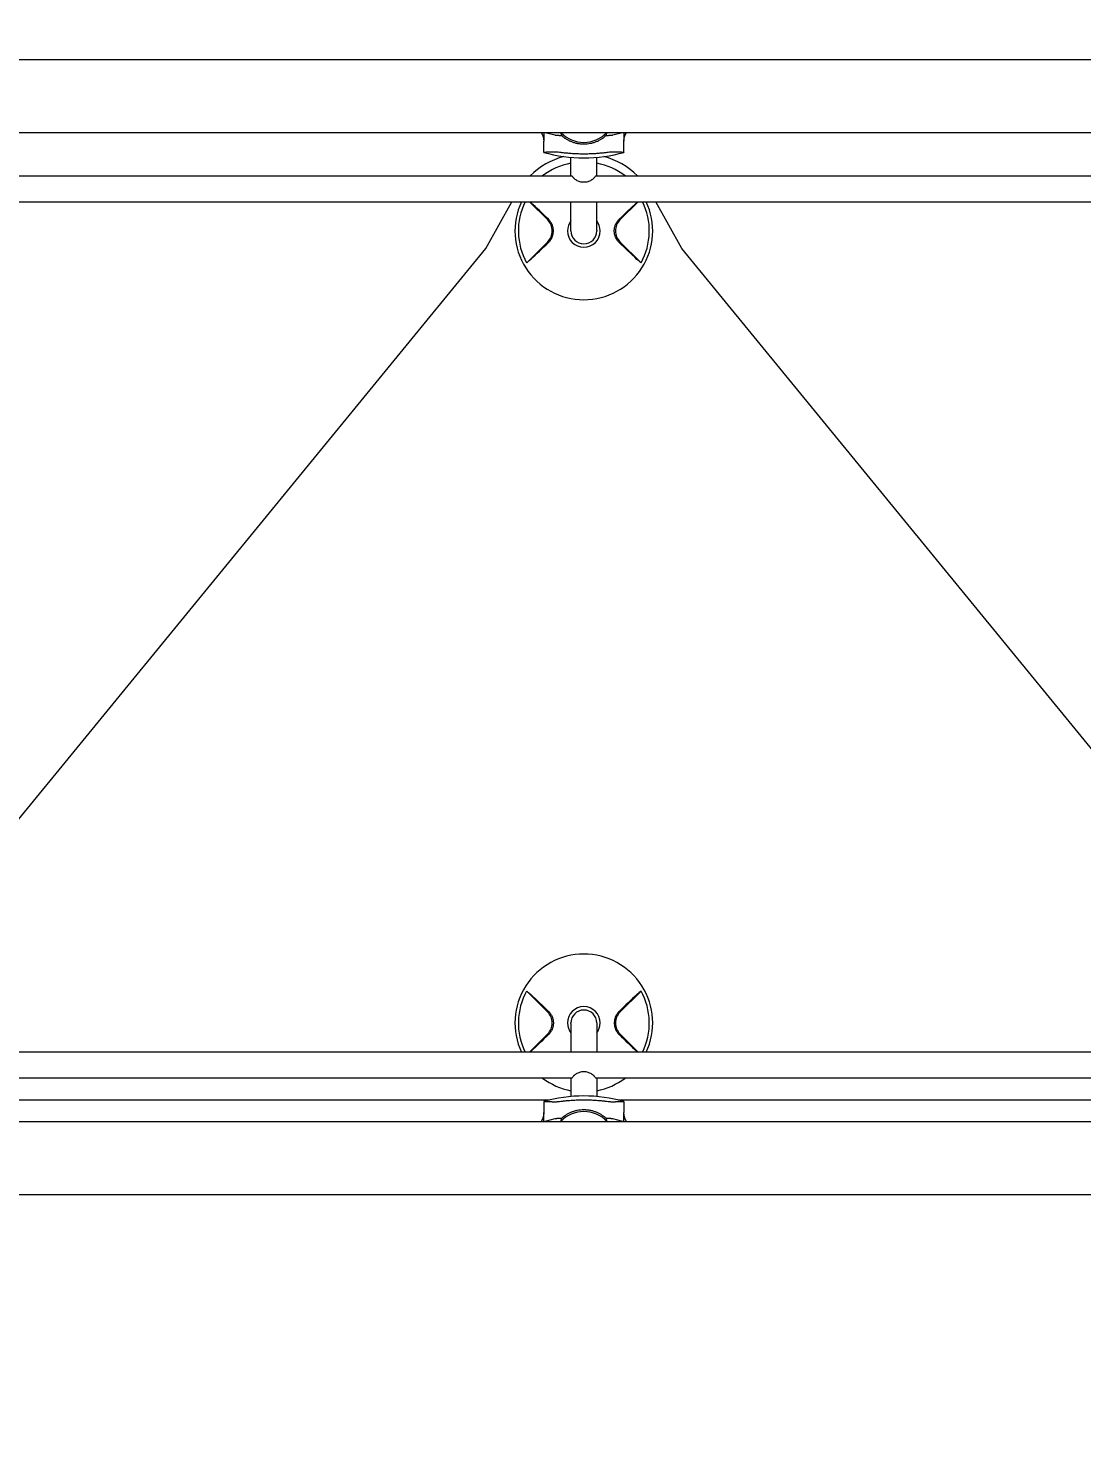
# Model space of a CAD drawing. Extents: x -6675 to 8473, y -8565 to 9458.
# Drawn here: x 1657 to 2307, y 1495 to 2369 of the extents above; entities that cross this region are included whole.
import ezdxf

# ---------------------------------------------------------------- set-up
doc = ezdxf.new("R2010")
doc.units = 0
doc.header["$LTSCALE"] = 5
doc.header["$PDMODE"] = 33
doc.header["$PDSIZE"] = 20
doc.layers.get('Defpoints').update_dxf_attribs({"linetype": 'CONTINUOUS'})
doc.layers.add('Lg_dim', color=7, linetype='CONTINUOUS')
doc.layers.add('Lg_prod', color=40, linetype='CONTINUOUS')
doc.styles.add('LG1', font='arial.ttf', dxfattribs={"height": 185})
doc.dimstyles.new('LG_DIM', dxfattribs={"dimtxt": 185, "dimasz": 120, "dimexe": 50, "dimexo": 1, "dimgap": 50, "dimtad": 0, "dimtih": 1, "dimtoh": 1, "dimdec": 0, "dimrnd": 10, "dimdsep": 46, "dimtxsty": 'LG1', "dimcen": 2.5, "dimclrt": 4, "dimadec": 4, "dimazin": 0, "dimtfac": 1, "dimtdec": 1, "dimtmove": 0, "dimatfit": 3, "dimfxl": 1, "dimtolj": 1, "dimtzin": 0, "dimarcsym": 0})

# ---------------------------------------------------------------- blocks, each defined once
blk = doc.blocks.new('*D5')
at = {"layer": 'Defpoints', "color": 0, "transparency": 16777216}
for p in [(3900, 7859.68), (-2500, -5459.68), (7695.79, -5459.68)]:
    blk.add_point(p, dxfattribs=at)
at = {"layer": 'Lg_dim', "color": 0, "lineweight": -2, "transparency": 16777216}
for p, q in [((3901, 7859.68), (7745.79, 7859.68)), ((7695.79, 7739.68), (7695.79, 3779.28)), ((7695.79, -5339.68), (7695.79, 3130.67)), ((-2499, -5459.68), (7745.79, -5459.68))]:
    blk.add_line(p, q, dxfattribs=at)
at = {"layer": 'Lg_dim', "color": 0, "transparency": 16777216}
for points in [[(7675.79, 7739.68), (7715.79, 7739.68), (7695.79, 7859.68)], [(7675.79, -5339.68), (7715.79, -5339.68), (7695.79, -5459.68)]]:
    blk.add_solid(points, dxfattribs=at)
at = {"layer": 'Lg_dim', "color": 4, "transparency": 16777216, "insert": (7695.79, 3454.98), "char_height": 185, "attachment_point": 5, "style": 'LG1'}
blk.add_mtext('\\A1;13320 mm\\P [43\'-8 13/16"]', dxfattribs=at)
blk = doc.blocks.new('*D6')
at = {"layer": 'Defpoints', "color": 0, "transparency": 16777216}
for p in [(3300, 5864.75), (-6041.13, -3464.75), (-3100, -3464.75)]:
    blk.add_point(p, dxfattribs=at)
at = {"layer": 'Lg_dim', "color": 0, "lineweight": -2, "transparency": 16777216}
for p, q in [((3299, 5864.75), (-6091.13, 5864.75)), ((-6041.13, 5744.75), (-6041.13, 2569.99)), ((-6041.13, -3344.75), (-6041.13, 1921.38)), ((-3101, -3464.75), (-6091.13, -3464.75))]:
    blk.add_line(p, q, dxfattribs=at)
at = {"layer": 'Lg_dim', "color": 0, "transparency": 16777216}
for points in [[(-6061.13, 5744.75), (-6021.13, 5744.75), (-6041.13, 5864.75)], [(-6061.13, -3344.75), (-6021.13, -3344.75), (-6041.13, -3464.75)]]:
    blk.add_solid(points, dxfattribs=at)
at = {"layer": 'Lg_dim', "color": 4, "transparency": 16777216, "insert": (-6041.13, 2245.68), "char_height": 185, "attachment_point": 5, "style": 'LG1'}
blk.add_mtext('\\A1;9330 mm\\P [30\'-7 9/16"]', dxfattribs=at)
blk = doc.blocks.new('*D7')
at = {"layer": 'Defpoints', "color": 0, "transparency": 16777216}
for p in [(5382.03, 8873.35), (-4227.53, -147.5), (5382.03, -564.99)]:
    blk.add_point(p, dxfattribs=at)
at = {"layer": 'Lg_dim', "color": 0, "lineweight": -2, "transparency": 16777216}
for p, q in [((-4227.53, -146.5), (-4227.53, 8923.35)), ((5382.03, -563.99), (5382.03, 8923.35)), ((-4107.53, 8873.35), (118.72, 8873.35)), ((5262.03, 8873.35), (1506.78, 8873.35))]:
    blk.add_line(p, q, dxfattribs=at)
at = {"layer": 'Lg_dim', "color": 0, "transparency": 16777216}
for points in [[(-4107.53, 8893.35), (-4107.53, 8853.35), (-4227.53, 8873.35)], [(5262.03, 8893.35), (5262.03, 8853.35), (5382.03, 8873.35)]]:
    blk.add_solid(points, dxfattribs=at)
at = {"layer": 'Lg_dim', "color": 4, "transparency": 16777216, "insert": (812.75, 8873.35), "char_height": 185, "attachment_point": 5, "style": 'LG1'}
blk.add_mtext('\\A1;9610 mm\\P [31\'-6 5/8"]', dxfattribs=at)

msp = doc.modelspace()

# ---------------------------------------------------------------- linework, layer by layer
at = {"layer": 'Lg_prod', "linetype": 'Continuous', "lineweight": 0}
for p, q in [((3153.5, 2350), (805, 2350)), ((3153.5, 2305), (805, 2305)), ((1975.26, 2305), (1975.26, 2299.74)), ((1976.89, 2305), (1982.15, 2303.6)), ((2017.85, 2303.6), (2023.11, 2305)), ((2024.74, 2305), (2024.74, 2299.74)), ((1975.26, 2292.87), (1975.26, 2299.74)), ((1992, 2292.1), (1992, 2292.1)), ((2008, 2299.49), (2008, 2299.5)), ((2008, 2292.1), (2008, 2292.1)), ((2024.74, 2292.87), (2024.74, 2299.74)), ((1992, 2278.43), (1992, 2289.78)), ((2008, 2278.43), (2008, 2289.78)), ((1607.43, 2278.43), (1992.57, 2278.43)), ((2007.43, 2278.43), (2392.57, 2278.43)), ((1196, 2262.43), (2804, 2262.43)), ((1939.47, 2233.64), (1955.63, 2262.43)), ((1966.44, 2262.43), (1977.72, 2251.15)), ((1992, 2244.78), (1992, 2262.43)), ((2008, 2244.78), (2008, 2262.43)), ((2033.56, 2262.43), (2022.28, 2251.15)), ((2060.53, 2233.64), (2044.37, 2262.43)), ((1992, 2244.43), (1992, 2244.78)), ((2008, 2244.78), (2008, 2244.43)), ((1598.63, 1817.3), (1939.47, 2233.64)), ((1977.72, 2237.71), (1964.72, 2224.72)), ((2022.28, 2237.71), (2035.28, 2224.72)), ((2401.37, 1817.3), (2060.53, 2233.64)), ((1977.72, 1762.55), (1964.72, 1775.55)), ((2022.28, 1762.55), (2035.28, 1775.55)), ((1992, 1755.49), (1992, 1755.83)), ((1992, 1755.49), (1992, 1737.83)), ((2008, 1755.83), (2008, 1755.49)), ((2008, 1755.49), (2008, 1737.83)), ((1966.44, 1737.83), (1977.72, 1749.11)), ((2033.56, 1737.83), (2022.28, 1749.11)), ((2804, 1737.83), (1196, 1737.83)), ((1992.57, 1721.83), (1607.43, 1721.83)), ((1992, 1721.83), (1992, 1710.48)), ((2392.57, 1721.83), (2007.43, 1721.83)), ((2008, 1721.83), (2008, 1710.48)), ((1621.16, 1708.33), (1978.84, 1708.33)), ((1975.26, 1707.4), (1975.26, 1700.52)), ((1992, 1708.16), (1992, 1708.16)), ((2008, 1708.16), (2008, 1708.16)), ((2021.16, 1708.33), (2378.84, 1708.33)), ((2024.74, 1707.4), (2024.74, 1700.52)), ((1975.26, 1695), (1975.26, 1700.52)), ((1992, 1700.77), (1992, 1700.77)), ((2024.74, 1695), (2024.74, 1700.52)), ((805, 1695), (3153.5, 1695)), ((1982.15, 1696.66), (1975.9, 1695)), ((2024.1, 1695), (2017.85, 1696.66)), ((805, 1650), (3153.5, 1650))]:
    msp.add_line(p, q, dxfattribs=at)
for centre, radius, start, end in [((2000, 2318.43), 19.4, 223.80811, 270), ((2000, 2318.43), 19.4, 270, 316.19189), ((2000, 2380.26), 90.83, 254.19618, 270), ((2000, 2380.26), 90.83, 270, 285.80382), ((2000, 2244.43), 47.5, 105.14034, 134.29206), ((2000, 2244.43), 42.51, 100.84607, 126.89598), ((2000, 2244.43), 42.51, 53.10402, 79.15393), ((2000, 2244.43), 47.5, 45.70794, 74.85966), ((2000, 2244.43), 42.51, 154.95153, 270), ((2000, 2244.43), 40.42, 153.55288, 209.19749), ((2000, 2244.43), 42.51, 270, 25.04847), ((2000, 2244.43), 40.42, 330.80251, 26.44712), ((1971, 2244.43), 9.5, 0, 45), ((2000, 2244.43), 10.1, 142.38024, 180), ((2000, 2244.43), 10.1, 0, 37.61976), ((2029, 2244.43), 9.5, 135, 180), ((1971, 2244.43), 9.5, 315, 0), ((2000, 2244.43), 10.1, 180, 270), ((2000, 2244.43), 8, 180, 0), ((2000, 2244.43), 10.1, 270, 0), ((2029, 2244.43), 9.5, 180, 225), ((2000, 1755.83), 42.51, 90, 205.04847), ((2000, 1755.83), 42.51, 334.95153, 90), ((2000, 1755.83), 40.42, 150.80251, 206.44712), ((2000, 1755.83), 40.42, 333.55288, 29.19749), ((1971, 1755.83), 9.5, 0, 45), ((2000, 1755.83), 10.1, 90, 180), ((2000, 1755.83), 8, 0, 180), ((2000, 1755.83), 10.1, 0, 90), ((2029, 1755.83), 9.5, 135, 180), ((1971, 1755.83), 9.5, 315, 0), ((2000, 1755.83), 10.1, 180, 217.61976), ((2000, 1755.83), 10.1, 322.38024, 0), ((2029, 1755.83), 9.5, 180, 225), ((2000, 1755.83), 42.51, 233.10402, 259.15393), ((2000, 1755.83), 42.51, 280.84607, 306.89598), ((2000, 1620), 90.83, 90, 105.80382), ((2000, 1620), 90.83, 74.19618, 90), ((2000, 1681.83), 19.4, 90, 137.25852), ((2000, 1681.83), 19.4, 42.74148, 90)]:
    msp.add_arc(centre, radius, start, end, dxfattribs=at)
for points, weights in [([(1973.77, 2305), (1974.76, 2303.39), (1975.26, 2301.59), (1975.26, 2299.74)], [0.934929534971, 0.931720156485, 0.953410311494, 1]), ([(1982.15, 2303.6), (1982.61, 2303.48), (1984, 2303.37), (1986.22, 2303.28)], [1, 0.973269229067, 0.973269229067, 1]), ([(1985.7, 2305), (1985.85, 2304.42), (1986.02, 2303.84), (1986.22, 2303.28)], [0.999310282288, 0.998605002975, 0.998834908879, 1]), ([(2013.78, 2303.28), (2013.98, 2303.84), (2014.15, 2304.42), (2014.3, 2305)], [1, 0.998834908879, 0.998605002975, 0.999310282288]), ([(2013.78, 2303.28), (2016, 2303.37), (2017.39, 2303.48), (2017.85, 2303.6)], [1, 0.973269229067, 0.973269229067, 1]), ([(2024.74, 2299.74), (2024.74, 2301.59), (2025.24, 2303.39), (2026.23, 2305)], [1, 0.953410373576, 0.931720237436, 0.93492959158]), ([(1982.15, 2293.07), (1979.86, 2292.92), (1977.56, 2292.85), (1975.26, 2292.87)], [1, 0.99951768639, 0.99951768639, 1]), ([(2024.74, 2292.87), (2022.44, 2292.85), (2020.14, 2292.92), (2017.85, 2293.07)], [1, 0.99951768639, 0.99951768639, 1]), ([(1975.26, 1707.4), (1977.56, 1707.41), (1979.86, 1707.35), (1982.15, 1707.2)], [1, 0.99951768639, 0.99951768639, 1]), ([(2017.85, 1707.2), (2020.14, 1707.35), (2022.44, 1707.41), (2024.74, 1707.4)], [1, 0.99951768639, 0.99951768639, 1]), ([(1975.26, 1700.52), (1975.26, 1698.56), (1974.7, 1696.67), (1973.6, 1695)], [1, 0.950835339684, 0.929398650065, 0.935689931144]), ([(2026.4, 1695), (2025.3, 1696.67), (2024.74, 1698.56), (2024.74, 1700.52)], [0.935689878084, 0.929398569167, 0.950835276473, 1]), ([(1986.22, 1696.98), (1984, 1696.89), (1982.61, 1696.78), (1982.15, 1696.66)], [1, 0.973269229067, 0.973269229067, 1]), ([(1986.22, 1696.98), (1985.99, 1696.34), (1985.8, 1695.67), (1985.64, 1695)], [1, 0.99866011889, 0.998557068822, 0.999690849795]), ([(2014.36, 1695), (2014.2, 1695.67), (2014.01, 1696.34), (2013.78, 1696.98)], [0.999690849795, 0.998557068822, 0.99866011889, 1]), ([(2017.85, 1696.66), (2017.39, 1696.78), (2016, 1696.89), (2013.78, 1696.98)], [1, 0.973269229067, 0.973269229067, 1])]:
    msp.add_rational_spline(points, weights, degree=3, dxfattribs=at)
for points, knots in [([(2000, 2297.84), (1999.65, 2297.84), (1999.29, 2297.85), (1998.59, 2297.89), (1998.24, 2297.92), (1997.21, 2298.02), (1996.53, 2298.13), (1995.52, 2298.34), (1995.19, 2298.42), (1994.54, 2298.59), (1994.21, 2298.69), (1993.27, 2298.99), (1992.66, 2299.21), (1991.48, 2299.72), (1990.91, 2299.99), (1989.83, 2300.58), (1989.32, 2300.89), (1988.35, 2301.53), (1987.89, 2301.87), (1987.02, 2302.56), (1986.61, 2302.92), (1986.22, 2303.28)], [0.0173685, 0.0173685, 0.0173685, 0.0173685, 0.01841269, 0.01841269, 0.01945689, 0.01945689, 0.02154529, 0.02154529, 0.02258948, 0.02258948, 0.02363368, 0.02363368, 0.02572208, 0.02572208, 0.02781047, 0.02781047, 0.02989887, 0.02989887, 0.03198726, 0.03198726, 0.03407566, 0.03407566, 0.03407566, 0.03407566]), ([(2013.78, 2303.28), (2013, 2302.55), (2012.13, 2301.86), (2010.68, 2300.89), (2010.16, 2300.58), (2009.07, 2299.99), (2008.51, 2299.71), (2007.34, 2299.21), (2006.73, 2298.98), (2005.46, 2298.58), (2004.8, 2298.41), (2002.79, 2297.99), (2001.41, 2297.84), (2000, 2297.84)], [0.0006161, 0.0006161, 0.0006161, 0.0006161, 0.0048042, 0.0048042, 0.00689825, 0.00689825, 0.0089923, 0.0089923, 0.01108635, 0.01108635, 0.0131804, 0.0131804, 0.0173685, 0.0173685, 0.0173685, 0.0173685]), ([(2000, 2291.81), (1998.92, 2291.81), (1997.85, 2291.82), (1996.25, 2291.87), (1995.72, 2291.89), (1994.68, 2291.94), (1994.16, 2291.96), (1992.65, 2292.05), (1991.68, 2292.12), (1990.29, 2292.24), (1989.84, 2292.28), (1988.96, 2292.36), (1988.54, 2292.41), (1987.33, 2292.53), (1986.59, 2292.62), (1985.24, 2292.77), (1984.64, 2292.84), (1983.88, 2292.93), (1983.65, 2292.96), (1983.23, 2293), (1983.04, 2293.02), (1982.54, 2293.07), (1982.3, 2293.08), (1982.15, 2293.07)], [0.02582839, 0.02582839, 0.02582839, 0.02582839, 0.0290553, 0.0290553, 0.03066876, 0.03066876, 0.03228222, 0.03228222, 0.03550913, 0.03550913, 0.03712259, 0.03712259, 0.03873604, 0.03873604, 0.04196296, 0.04196296, 0.04518987, 0.04518987, 0.04680333, 0.04680333, 0.04841679, 0.04841679, 0.0516437, 0.0516437, 0.0516437, 0.0516437]), ([(2017.85, 2293.07), (2017.7, 2293.08), (2017.47, 2293.07), (2016.97, 2293.02), (2016.78, 2293), (2016.36, 2292.96), (2016.13, 2292.93), (2015.36, 2292.84), (2014.77, 2292.77), (2013.76, 2292.66), (2013.41, 2292.62), (2012.67, 2292.53), (2012.27, 2292.49), (2011.05, 2292.36), (2010.19, 2292.28), (2008.8, 2292.16), (2008.33, 2292.13), (2007.35, 2292.06), (2006.85, 2292.02), (2005.33, 2291.93), (2004.3, 2291.89), (2002.71, 2291.84), (2002.17, 2291.83), (2001.08, 2291.81), (2000.54, 2291.81), (2000, 2291.81)], [0.0000002, 0.0000002, 0.0000002, 0.0000002, 0.00322872, 0.00322872, 0.00484298, 0.00484298, 0.00645725, 0.00645725, 0.00968577, 0.00968577, 0.01130003, 0.01130003, 0.01291429, 0.01291429, 0.01614282, 0.01614282, 0.01775708, 0.01775708, 0.01937134, 0.01937134, 0.02259987, 0.02259987, 0.02421413, 0.02421413, 0.02582839, 0.02582839, 0.02582839, 0.02582839]), ([(2000, 2274.37), (1999.61, 2274.37), (1999.21, 2274.4), (1998.4, 2274.52), (1997.99, 2274.6), (1997.21, 2274.83), (1996.83, 2274.97), (1996.11, 2275.29), (1995.78, 2275.47), (1995.31, 2275.76), (1995.14, 2275.87), (1994.81, 2276.11), (1994.66, 2276.23), (1994.36, 2276.47), (1994.22, 2276.59), (1993.97, 2276.83), (1993.85, 2276.94), (1993.51, 2277.29), (1993.32, 2277.53), (1993, 2277.93), (1992.88, 2278.09), (1992.7, 2278.33), (1992.63, 2278.4), (1992.59, 2278.43), (1992.58, 2278.43), (1992.57, 2278.43)], [-13.169311, -13.169311, -13.169311, -13.169311, -12.003802, -12.003802, -10.838293, -10.838293, -9.672784, -9.672784, -8.507274, -8.507274, -7.861651, -7.861651, -7.216027, -7.216027, -6.570404, -6.570404, -5.92478, -5.92478, -4.443585, -4.443585, -2.96239, -2.96239, -1.481195, -1.481195, -1.152481, -1.152481, -1.152481, -1.152481]), ([(2007.43, 2278.43), (2007.42, 2278.43), (2007.41, 2278.43), (2007.37, 2278.4), (2007.3, 2278.33), (2007.12, 2278.09), (2007, 2277.93), (2006.68, 2277.53), (2006.49, 2277.29), (2006.15, 2276.94), (2006.03, 2276.83), (2005.78, 2276.59), (2005.64, 2276.47), (2005.34, 2276.23), (2005.19, 2276.11), (2004.86, 2275.87), (2004.69, 2275.76), (2004.22, 2275.47), (2003.89, 2275.29), (2003.17, 2274.97), (2002.79, 2274.83), (2002.01, 2274.6), (2001.6, 2274.52), (2000.79, 2274.4), (2000.39, 2274.37), (2000, 2274.37)], [27.491103, 27.491103, 27.491103, 27.491103, 27.819818, 27.819818, 29.301013, 29.301013, 30.782208, 30.782208, 32.263403, 32.263403, 32.909027, 32.909027, 33.55465, 33.55465, 34.200274, 34.200274, 34.845897, 34.845897, 36.011406, 36.011406, 37.176916, 37.176916, 38.342425, 38.342425, 39.507934, 39.507934, 39.507934, 39.507934]), ([(1981.22, 2244.43), (1981.22, 2244.77), (1981.2, 2245.1), (1981.13, 2245.77), (1981.08, 2246.1), (1980.88, 2247.09), (1980.68, 2247.73), (1980.16, 2248.96), (1979.83, 2249.55), (1979.08, 2250.64), (1978.65, 2251.15), (1978.18, 2251.61)], [0.008164918, 0.008164918, 0.008164918, 0.008164918, 0.009167239, 0.009167239, 0.01016956, 0.01016956, 0.012174201, 0.012174201, 0.014178842, 0.014178842, 0.016183483, 0.016183483, 0.016183483, 0.016183483]), ([(2018.78, 2244.43), (2018.78, 2244.77), (2018.8, 2245.1), (2018.87, 2245.77), (2018.92, 2246.1), (2019.12, 2247.09), (2019.32, 2247.73), (2019.84, 2248.96), (2020.17, 2249.55), (2020.92, 2250.64), (2021.35, 2251.15), (2021.82, 2251.61)], [0.008164918, 0.008164918, 0.008164918, 0.008164918, 0.009167239, 0.009167239, 0.01016956, 0.01016956, 0.012174201, 0.012174201, 0.014178842, 0.014178842, 0.016183483, 0.016183483, 0.016183483, 0.016183483]), ([(1978.18, 2237.26), (1978.65, 2237.72), (1979.08, 2238.22), (1979.64, 2239.04), (1979.82, 2239.32), (1980.14, 2239.91), (1980.29, 2240.21), (1980.68, 2241.13), (1980.88, 2241.77), (1981.08, 2242.76), (1981.13, 2243.09), (1981.2, 2243.76), (1981.22, 2244.1), (1981.22, 2244.43)], [0.000143327, 0.000143327, 0.000143327, 0.000143327, 0.002148725, 0.002148725, 0.003151424, 0.003151424, 0.004154123, 0.004154123, 0.006159521, 0.006159521, 0.00716222, 0.00716222, 0.008164918, 0.008164918, 0.008164918, 0.008164918]), ([(2021.82, 2237.26), (2021.35, 2237.72), (2020.92, 2238.22), (2020.36, 2239.04), (2020.18, 2239.32), (2019.86, 2239.91), (2019.71, 2240.21), (2019.32, 2241.13), (2019.12, 2241.77), (2018.92, 2242.76), (2018.87, 2243.09), (2018.8, 2243.76), (2018.78, 2244.1), (2018.78, 2244.43)], [0.000143327, 0.000143327, 0.000143327, 0.000143327, 0.002148725, 0.002148725, 0.003151424, 0.003151424, 0.004154123, 0.004154123, 0.006159521, 0.006159521, 0.00716222, 0.00716222, 0.008164918, 0.008164918, 0.008164918, 0.008164918]), ([(1964.72, 2224.72), (1965.05, 2224.97), (1965.42, 2225.28), (1966.04, 2225.82), (1966.26, 2226.02), (1966.72, 2226.42), (1966.95, 2226.64), (1967.19, 2226.86)], [0.000000242, 0.000000242, 0.000000242, 0.000000242, 0.002114103, 0.002114103, 0.003171033, 0.003171033, 0.004227963, 0.004227963, 0.004227963, 0.004227963]), ([(2035.28, 2224.72), (2034.95, 2224.97), (2034.58, 2225.28), (2033.96, 2225.82), (2033.74, 2226.02), (2033.28, 2226.42), (2033.05, 2226.64), (2032.81, 2226.86)], [0.000000242, 0.000000242, 0.000000242, 0.000000242, 0.002114103, 0.002114103, 0.003171033, 0.003171033, 0.004227963, 0.004227963, 0.004227963, 0.004227963]), ([(1964.72, 1775.55), (1965.05, 1775.29), (1965.42, 1774.98), (1966.04, 1774.44), (1966.26, 1774.25), (1966.72, 1773.84), (1966.95, 1773.63), (1967.19, 1773.41)], [0.000000242, 0.000000242, 0.000000242, 0.000000242, 0.002114103, 0.002114103, 0.003171033, 0.003171033, 0.004227963, 0.004227963, 0.004227963, 0.004227963]), ([(2035.28, 1775.55), (2034.95, 1775.29), (2034.58, 1774.98), (2033.96, 1774.44), (2033.74, 1774.25), (2033.28, 1773.84), (2033.05, 1773.63), (2032.81, 1773.41)], [0.000000242, 0.000000242, 0.000000242, 0.000000242, 0.002114103, 0.002114103, 0.003171033, 0.003171033, 0.004227963, 0.004227963, 0.004227963, 0.004227963]), ([(1978.18, 1763.01), (1978.65, 1762.55), (1979.08, 1762.04), (1979.64, 1761.23), (1979.82, 1760.94), (1980.14, 1760.35), (1980.29, 1760.05), (1980.68, 1759.13), (1980.88, 1758.49), (1981.08, 1757.51), (1981.13, 1757.17), (1981.2, 1756.5), (1981.22, 1756.17), (1981.22, 1755.83)], [0.000143327, 0.000143327, 0.000143327, 0.000143327, 0.002148725, 0.002148725, 0.003151424, 0.003151424, 0.004154123, 0.004154123, 0.006159521, 0.006159521, 0.00716222, 0.00716222, 0.008164918, 0.008164918, 0.008164918, 0.008164918]), ([(2021.82, 1763.01), (2021.35, 1762.55), (2020.92, 1762.04), (2020.36, 1761.23), (2020.18, 1760.94), (2019.86, 1760.35), (2019.71, 1760.05), (2019.32, 1759.13), (2019.12, 1758.49), (2018.92, 1757.51), (2018.87, 1757.17), (2018.8, 1756.5), (2018.78, 1756.17), (2018.78, 1755.83)], [0.000143327, 0.000143327, 0.000143327, 0.000143327, 0.002148725, 0.002148725, 0.003151424, 0.003151424, 0.004154123, 0.004154123, 0.006159521, 0.006159521, 0.00716222, 0.00716222, 0.008164918, 0.008164918, 0.008164918, 0.008164918]), ([(1981.22, 1755.83), (1981.22, 1755.5), (1981.2, 1755.16), (1981.13, 1754.5), (1981.08, 1754.16), (1980.88, 1753.17), (1980.68, 1752.53), (1980.16, 1751.31), (1979.83, 1750.71), (1979.08, 1749.62), (1978.65, 1749.12), (1978.18, 1748.66)], [0.008164918, 0.008164918, 0.008164918, 0.008164918, 0.009167239, 0.009167239, 0.01016956, 0.01016956, 0.012174201, 0.012174201, 0.014178842, 0.014178842, 0.016183483, 0.016183483, 0.016183483, 0.016183483]), ([(2018.78, 1755.83), (2018.78, 1755.5), (2018.8, 1755.16), (2018.87, 1754.5), (2018.92, 1754.16), (2019.12, 1753.17), (2019.32, 1752.53), (2019.84, 1751.31), (2020.17, 1750.71), (2020.92, 1749.62), (2021.35, 1749.12), (2021.82, 1748.66)], [0.008164918, 0.008164918, 0.008164918, 0.008164918, 0.009167239, 0.009167239, 0.01016956, 0.01016956, 0.012174201, 0.012174201, 0.014178842, 0.014178842, 0.016183483, 0.016183483, 0.016183483, 0.016183483]), ([(1992.57, 1721.83), (1992.58, 1721.83), (1992.59, 1721.83), (1992.63, 1721.86), (1992.7, 1721.93), (1992.88, 1722.17), (1993, 1722.34), (1993.32, 1722.74), (1993.51, 1722.97), (1993.85, 1723.32), (1993.97, 1723.43), (1994.22, 1723.67), (1994.36, 1723.79), (1994.66, 1724.04), (1994.81, 1724.16), (1995.14, 1724.39), (1995.31, 1724.5), (1995.78, 1724.79), (1996.11, 1724.97), (1996.83, 1725.29), (1997.21, 1725.43), (1997.99, 1725.66), (1998.4, 1725.75), (1999.21, 1725.86), (1999.61, 1725.89), (2000, 1725.89)], [27.491103, 27.491103, 27.491103, 27.491103, 27.819818, 27.819818, 29.301013, 29.301013, 30.782208, 30.782208, 32.263403, 32.263403, 32.909027, 32.909027, 33.55465, 33.55465, 34.200274, 34.200274, 34.845897, 34.845897, 36.011406, 36.011406, 37.176916, 37.176916, 38.342425, 38.342425, 39.507934, 39.507934, 39.507934, 39.507934]), ([(2000, 1725.89), (2000.39, 1725.89), (2000.79, 1725.86), (2001.6, 1725.75), (2002.01, 1725.66), (2002.79, 1725.43), (2003.17, 1725.29), (2003.89, 1724.97), (2004.22, 1724.79), (2004.69, 1724.5), (2004.86, 1724.39), (2005.19, 1724.16), (2005.34, 1724.04), (2005.64, 1723.79), (2005.78, 1723.67), (2006.03, 1723.43), (2006.15, 1723.32), (2006.49, 1722.97), (2006.68, 1722.74), (2007, 1722.34), (2007.12, 1722.17), (2007.3, 1721.93), (2007.37, 1721.86), (2007.41, 1721.83), (2007.42, 1721.83), (2007.43, 1721.83)], [-13.169311, -13.169311, -13.169311, -13.169311, -12.003802, -12.003802, -10.838293, -10.838293, -9.672784, -9.672784, -8.507274, -8.507274, -7.861651, -7.861651, -7.216027, -7.216027, -6.570404, -6.570404, -5.92478, -5.92478, -4.443585, -4.443585, -2.96239, -2.96239, -1.481195, -1.481195, -1.152481, -1.152481, -1.152481, -1.152481]), ([(1982.15, 1707.2), (1982.3, 1707.19), (1982.53, 1707.2), (1983.03, 1707.24), (1983.22, 1707.26), (1983.64, 1707.3), (1983.87, 1707.33), (1984.64, 1707.42), (1985.23, 1707.49), (1986.24, 1707.61), (1986.59, 1707.65), (1987.33, 1707.73), (1987.73, 1707.77), (1988.95, 1707.9), (1989.81, 1707.98), (1991.2, 1708.1), (1991.67, 1708.14), (1992.65, 1708.21), (1993.15, 1708.24), (1994.67, 1708.33), (1995.7, 1708.38), (1997.29, 1708.42), (1997.83, 1708.44), (1998.92, 1708.45), (1999.46, 1708.46), (2000, 1708.46)], [0.0000002, 0.0000002, 0.0000002, 0.0000002, 0.00322872, 0.00322872, 0.00484298, 0.00484298, 0.00645725, 0.00645725, 0.00968577, 0.00968577, 0.01130003, 0.01130003, 0.01291429, 0.01291429, 0.01614282, 0.01614282, 0.01775708, 0.01775708, 0.01937134, 0.01937134, 0.02259987, 0.02259987, 0.02421413, 0.02421413, 0.02582839, 0.02582839, 0.02582839, 0.02582839]), ([(2000, 1708.46), (2001.08, 1708.46), (2002.15, 1708.44), (2003.75, 1708.39), (2004.28, 1708.37), (2005.32, 1708.33), (2005.84, 1708.3), (2007.35, 1708.21), (2008.32, 1708.14), (2009.71, 1708.02), (2010.16, 1707.98), (2011.04, 1707.9), (2011.46, 1707.86), (2012.67, 1707.73), (2013.41, 1707.65), (2014.76, 1707.49), (2015.36, 1707.42), (2016.12, 1707.33), (2016.35, 1707.3), (2016.77, 1707.26), (2016.96, 1707.24), (2017.46, 1707.2), (2017.7, 1707.19), (2017.85, 1707.2)], [0.02582839, 0.02582839, 0.02582839, 0.02582839, 0.0290553, 0.0290553, 0.03066876, 0.03066876, 0.03228222, 0.03228222, 0.03550913, 0.03550913, 0.03712259, 0.03712259, 0.03873604, 0.03873604, 0.04196296, 0.04196296, 0.04518987, 0.04518987, 0.04680333, 0.04680333, 0.04841679, 0.04841679, 0.0516437, 0.0516437, 0.0516437, 0.0516437]), ([(1986.22, 1696.98), (1987, 1697.71), (1987.87, 1698.41), (1989.32, 1699.38), (1989.84, 1699.69), (1990.93, 1700.28), (1991.49, 1700.55), (1992.66, 1701.05), (1993.27, 1701.28), (1994.54, 1701.68), (1995.2, 1701.85), (1997.21, 1702.27), (1998.59, 1702.42), (2000, 1702.42)], [0.0006161, 0.0006161, 0.0006161, 0.0006161, 0.0048042, 0.0048042, 0.00689825, 0.00689825, 0.0089923, 0.0089923, 0.01108635, 0.01108635, 0.0131804, 0.0131804, 0.0173685, 0.0173685, 0.0173685, 0.0173685]), ([(2000, 1702.42), (2000.35, 1702.42), (2000.71, 1702.41), (2001.41, 1702.38), (2001.76, 1702.35), (2002.79, 1702.24), (2003.47, 1702.13), (2004.48, 1701.92), (2004.81, 1701.84), (2005.46, 1701.67), (2005.79, 1701.58), (2006.73, 1701.28), (2007.34, 1701.05), (2008.52, 1700.55), (2009.09, 1700.27), (2010.17, 1699.68), (2010.68, 1699.37), (2011.65, 1698.73), (2012.11, 1698.4), (2012.98, 1697.7), (2013.39, 1697.35), (2013.78, 1696.98)], [0.0173685, 0.0173685, 0.0173685, 0.0173685, 0.01841269, 0.01841269, 0.01945689, 0.01945689, 0.02154529, 0.02154529, 0.02258948, 0.02258948, 0.02363368, 0.02363368, 0.02572208, 0.02572208, 0.02781047, 0.02781047, 0.02989887, 0.02989887, 0.03198726, 0.03198726, 0.03407566, 0.03407566, 0.03407566, 0.03407566])]:
    msp.add_open_spline(points, degree=3, knots=knots, dxfattribs=at)
for points in [[(1967.19, 2262.01), (1967.03, 2262.15), (1966.88, 2262.29), (1966.72, 2262.43)], [(1978.18, 2251.61), (1974.42, 2255.23), (1970.76, 2258.7), (1967.19, 2262.01)], [(2021.82, 2251.61), (2025.58, 2255.23), (2029.24, 2258.7), (2032.81, 2262.01)], [(2032.81, 2262.01), (2032.97, 2262.15), (2033.12, 2262.29), (2033.28, 2262.43)], [(1967.19, 2226.86), (1970.76, 2230.16), (1974.42, 2233.63), (1978.18, 2237.26)], [(2032.81, 2226.86), (2029.24, 2230.16), (2025.58, 2233.63), (2021.82, 2237.26)], [(1967.19, 1773.41), (1970.76, 1770.1), (1974.42, 1766.63), (1978.18, 1763.01)], [(2032.81, 1773.41), (2029.24, 1770.1), (2025.58, 1766.63), (2021.82, 1763.01)], [(1978.18, 1748.66), (1974.42, 1745.03), (1970.76, 1741.56), (1967.19, 1738.26)], [(2021.82, 1748.66), (2025.58, 1745.03), (2029.24, 1741.56), (2032.81, 1738.26)], [(1967.19, 1738.26), (1967.03, 1738.11), (1966.88, 1737.97), (1966.72, 1737.83)], [(2032.81, 1738.26), (2032.97, 1738.11), (2033.12, 1737.97), (2033.28, 1737.83)]]:
    msp.add_open_spline(points, degree=3, dxfattribs=at)

# ---------------------------------------------------------------- dimensions: what is measured, and where the dimension line sits
at = {"layer": 'Lg_dim'}
dim = msp.add_linear_dim(base=(5382.03, 8873.35), p1=(-4227.53, -147.5), p2=(5382.03, -564.99), dimstyle='LG_DIM', override={"dimpost": ' mm\\X'}, dxfattribs=at)
dim.commit()
dim.dimension.update_dxf_attribs({"geometry": '*D7', "text_midpoint": (812.75, 8873.35), "dimtype": 160})
for base, p1, p2, picture, middle in [((7695.79, -5459.68), (3900, 7859.68), (-2500, -5459.68), '*D5', (7695.79, 3454.98)), ((-6041.1293, -3464.7467), (3300, 5864.7467), (-3100, -3464.7467), '*D6', (-6041.1293, 2245.6832))]:
    dim = msp.add_linear_dim(base=base, p1=p1, p2=p2, angle=90, dimstyle='LG_DIM', override={"dimpost": ' mm\\X'}, dxfattribs=at)
    dim.commit()
    dim.dimension.update_dxf_attribs({"geometry": picture, "text_midpoint": middle, "dimtype": 160})

doc.saveas('drawing.dxf')
